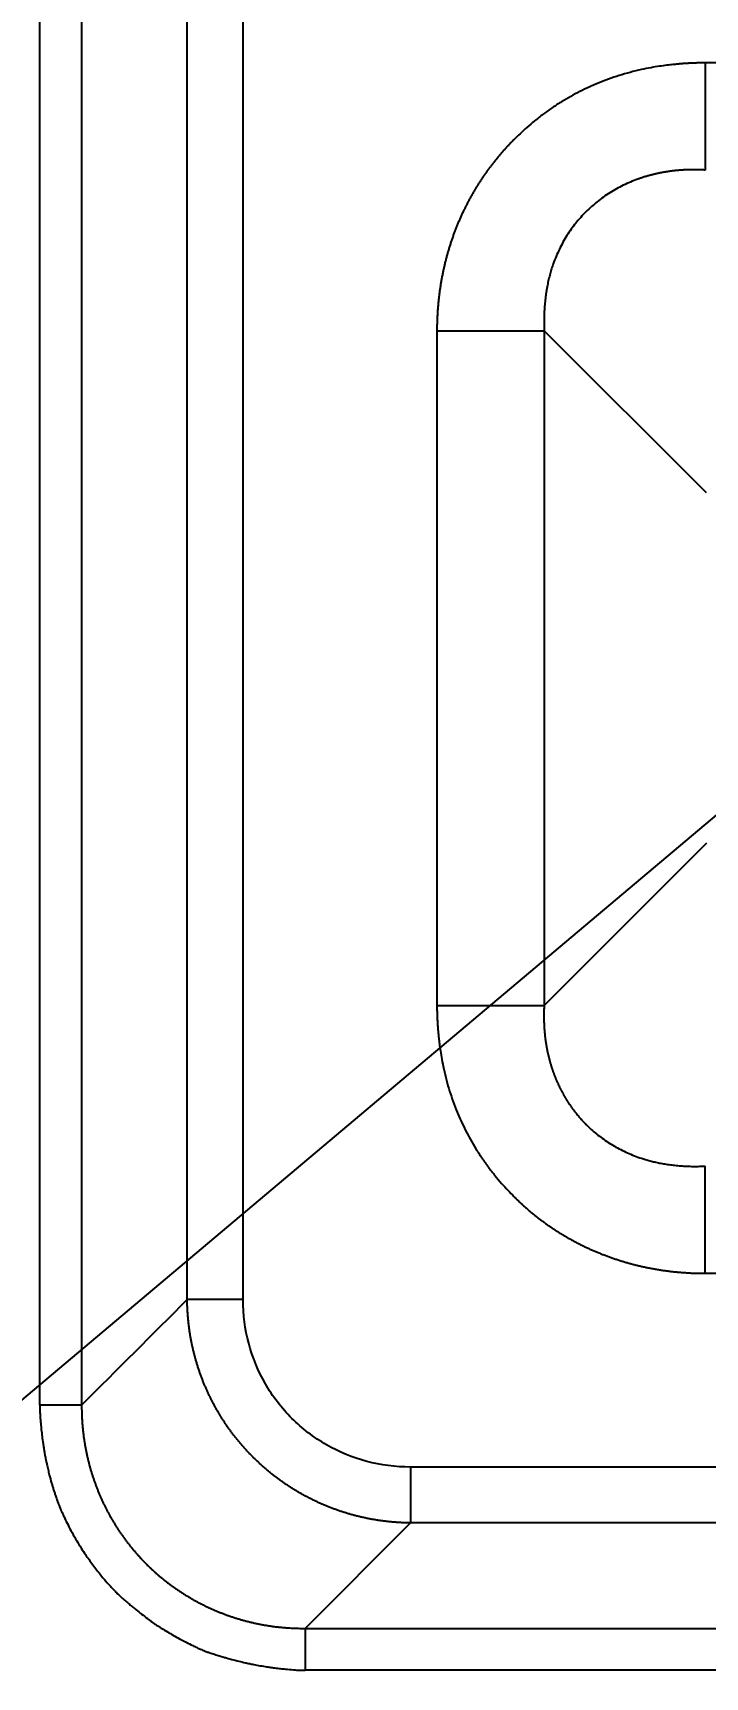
# Model space of a CAD drawing. Header units: millimetres. Extents: x -1286 to 291, y 5350 to 5880.
# Drawn here: x -1053.13 to -1041.22, y 5688.66 to 5717.81 of the extents above; entities that cross this region are included whole.
import ezdxf

# ---------------------------------------------------------------- set-up
doc = ezdxf.new("R2010")
doc.units = ezdxf.units.MM
doc.layers.add('dim', color=82, linetype='Continuous', lineweight=9)
doc.layers.add('粗实线层', color=7, linetype='Continuous', lineweight=35)
doc.dimstyles.new('ISO-25', dxfattribs={"dimscale": 1.5, "dimtxt": 2.5, "dimasz": 2.5, "dimexe": 1.25, "dimexo": 0.625, "dimtad": 1, "dimtxsty": 'Standard', "dimcen": 2.5, "dimadec": 0, "dimazin": 0, "dimtfac": 1, "dimtmove": 0, "dimatfit": 3, "dimfxl": 0, "dimarcsym": 0})

# ---------------------------------------------------------------- blocks, each defined once
blk = doc.blocks.new('*D39')
at = {"layer": 'Defpoints', "color": 0, "lineweight": 18, "transparency": 16777216}
for p in [(-981.514, 5754.075), (-1136.803, 5623.235)]:
    blk.add_point(p, dxfattribs=at)
at = {"layer": 'dim', "color": 0, "lineweight": -2, "transparency": 16777216}
for p, q in [((-931.597, 5796.133), (-979.219, 5756.008)), ((-1136.803, 5623.235), (-981.514, 5754.075)), ((-1139.097, 5621.302), (-1141.391, 5619.369))]:
    blk.add_line(p, q, dxfattribs=at)
at = {"layer": 'dim', "color": 0, "lineweight": 18, "transparency": 16777216}
for points in [[(-979.542, 5756.391), (-978.897, 5755.626), (-981.514, 5754.075)], [(-1139.419, 5621.684), (-1138.775, 5620.92), (-1136.803, 5623.235)]]:
    blk.add_solid(points, dxfattribs=at)
at = {"layer": 'dim', "color": 0, "lineweight": 18, "transparency": 16777216, "insert": (-942.427, 5790.849), "char_height": 3.75, "attachment_point": 5, "rotation": 40.1161}
blk.add_mtext('∅203,06', dxfattribs=at)

msp = doc.modelspace()

# ---------------------------------------------------------------- linework, layer by layer
at = {"layer": '粗实线层', "lineweight": 25}
for p, q in [((-1053.007, 5693.478), (-1053.007, 5774.88)), ((-1052.265, 5773.716), (-1052.265, 5693.478)), ((-1050.394, 5695.348), (-1050.394, 5771.794)), ((-1049.405, 5695.348), (-1049.405, 5771.278)), ((-1029.261, 5717.274), (-1041.218, 5717.274)), ((-1045.969, 5712.523), (-1045.969, 5700.565)), ((-1044.069, 5712.523), (-1044.069, 5700.565)), ((-1041.196, 5709.65), (-1044.069, 5712.523)), ((-1041.196, 5703.438), (-1044.069, 5700.565)), ((-1041.218, 5695.814), (-1029.261, 5695.814)), ((-970.506, 5692.379), (-1046.436, 5692.379)), ((-1046.436, 5691.389), (-1048.306, 5689.519)), ((-969.99, 5691.389), (-1046.436, 5691.389)), ((-1048.306, 5689.519), (-968.068, 5689.519)), ((-966.904, 5688.776), (-1048.306, 5688.776))]:
    msp.add_line(p, q, dxfattribs=at)
for radius in [87.342, 87.216, 86.564]:
    msp.add_circle((-1053.128, 5688.655), radius, dxfattribs=at)
for centre, radius, start, end in [((-1059.158, 5688.655), 102.402, 14.30847, 151.42209), ((-1059.158, 5688.655), 102.401, 14.30847, 151.42209), ((-1059.158, 5688.655), 102.032, 6.18953, 168.43129), ((-1059.158, 5688.655), 101.531, 6.18953, 168.40811), ((-1059.158, 5688.655), 100.442, 20.91041, 168.28064), ((-1059.158, 5688.655), 100.141, 20.91041, 168.28065), ((-1059.158, 5688.655), 100.022, 21.11656, 168.26666), ((-1059.158, 5688.655), 99.521, 21.13618, 168.17064), ((-1053.128, 5688.655), 86.224, 0.08059, 89.91941), ((-1053.128, 5688.655), 85.581, 0.90297, 89.09703), ((-1053.128, 5688.655), 83.696, 2.22396, 87.77604), ((-1053.128, 5688.655), 82.706, 2.58039, 87.41961)]:
    msp.add_arc(centre, radius, start, end, dxfattribs=at)
for points, knots in [([(-1041.218, 5717.274), (-1041.23, 5717.274), (-1041.255, 5717.274), (-1041.291, 5717.274), (-1041.327, 5717.273), (-1041.361, 5717.272), (-1041.395, 5717.271), (-1041.427, 5717.27), (-1041.459, 5717.268), (-1041.49, 5717.267), (-1041.52, 5717.265), (-1041.549, 5717.263), (-1041.578, 5717.262), (-1041.605, 5717.26), (-1041.631, 5717.258), (-1041.657, 5717.256), (-1041.682, 5717.253), (-1041.705, 5717.251), (-1041.728, 5717.249), (-1041.75, 5717.247), (-1041.771, 5717.245), (-1041.82, 5717.24), (-1041.905, 5717.23), (-1042.033, 5717.213), (-1042.183, 5717.188), (-1042.356, 5717.153), (-1042.545, 5717.107), (-1042.74, 5717.051), (-1042.929, 5716.987), (-1043.107, 5716.918), (-1043.276, 5716.844), (-1043.438, 5716.766), (-1043.601, 5716.68), (-1043.763, 5716.585), (-1043.927, 5716.48), (-1044.086, 5716.366), (-1044.237, 5716.248), (-1044.373, 5716.133), (-1044.495, 5716.021), (-1044.585, 5715.934), (-1044.649, 5715.869), (-1044.69, 5715.827), (-1044.73, 5715.784), (-1044.77, 5715.74), (-1044.81, 5715.695), (-1044.849, 5715.65), (-1044.888, 5715.604), (-1044.926, 5715.557), (-1044.964, 5715.51), (-1045.001, 5715.462), (-1045.038, 5715.413), (-1045.075, 5715.364), (-1045.11, 5715.314), (-1045.145, 5715.264), (-1045.18, 5715.212), (-1045.214, 5715.16), (-1045.247, 5715.108), (-1045.28, 5715.055), (-1045.312, 5715.001), (-1045.344, 5714.947), (-1045.375, 5714.892), (-1045.405, 5714.836), (-1045.434, 5714.78), (-1045.463, 5714.723), (-1045.491, 5714.666), (-1045.519, 5714.608), (-1045.545, 5714.55), (-1045.571, 5714.491), (-1045.597, 5714.431), (-1045.621, 5714.371), (-1045.645, 5714.311), (-1045.668, 5714.25), (-1045.69, 5714.188), (-1045.711, 5714.126), (-1045.732, 5714.064), (-1045.752, 5714.001), (-1045.771, 5713.938), (-1045.789, 5713.874), (-1045.806, 5713.81), (-1045.823, 5713.745), (-1045.838, 5713.68), (-1045.853, 5713.614), (-1045.867, 5713.549), (-1045.88, 5713.482), (-1045.892, 5713.416), (-1045.904, 5713.349), (-1045.914, 5713.281), (-1045.924, 5713.214), (-1045.932, 5713.146), (-1045.94, 5713.078), (-1045.947, 5713.009), (-1045.953, 5712.94), (-1045.958, 5712.871), (-1045.962, 5712.802), (-1045.965, 5712.733), (-1045.968, 5712.663), (-1045.969, 5712.593), (-1045.969, 5712.546), (-1045.969, 5712.523)], [0, 0, 0, 0, 0.004956, 0.009794, 0.014513, 0.019115, 0.023598, 0.027963, 0.032209, 0.036337, 0.040347, 0.044238, 0.04801, 0.051664, 0.055199, 0.058615, 0.061912, 0.06509, 0.06815, 0.071091, 0.073913, 0.076616, 0.090894, 0.108111, 0.128274, 0.151386, 0.178814, 0.205869, 0.232556, 0.258875, 0.282249, 0.306185, 0.330682, 0.35574, 0.381361, 0.408568, 0.434066, 0.45785, 0.47992, 0.500277, 0.508121, 0.515994, 0.523895, 0.531825, 0.539783, 0.54777, 0.555785, 0.563828, 0.5719, 0.579999, 0.588127, 0.596282, 0.604464, 0.612674, 0.620911, 0.629175, 0.637466, 0.645785, 0.65413, 0.662503, 0.670903, 0.67933, 0.687785, 0.696266, 0.704775, 0.71331, 0.721872, 0.730461, 0.739075, 0.747715, 0.756381, 0.765071, 0.773787, 0.782528, 0.791294, 0.800087, 0.808905, 0.81775, 0.82662, 0.835517, 0.844441, 0.85339, 0.862365, 0.871366, 0.880393, 0.889445, 0.898522, 0.907623, 0.916749, 0.9259, 0.935076, 0.944277, 0.953502, 0.962753, 0.972028, 0.981328, 0.990652, 1, 1, 1, 1]), ([(-1041.218, 5717.274), (-1041.218, 5717.17), (-1041.218, 5717.067), (-1041.218, 5716.862), (-1041.218, 5716.76), (-1041.218, 5716.563), (-1041.218, 5716.466), (-1041.218, 5716.281), (-1041.218, 5716.191), (-1041.218, 5716.022), (-1041.218, 5715.943), (-1041.218, 5715.794), (-1041.218, 5715.726), (-1041.218, 5715.602), (-1041.218, 5715.546), (-1041.218, 5715.449), (-1041.218, 5715.407), (-1041.218, 5715.374)], [0, 0, 0, 0, 0.125, 0.125, 0.25, 0.25, 0.375, 0.375, 0.5, 0.5, 0.625, 0.625, 0.75, 0.75, 0.875, 0.875, 1, 1, 1, 1]), ([(-1041.218, 5715.374), (-1041.228, 5715.374), (-1041.247, 5715.375), (-1041.275, 5715.377), (-1041.303, 5715.378), (-1041.332, 5715.379), (-1041.36, 5715.379), (-1041.388, 5715.38), (-1041.416, 5715.38), (-1041.444, 5715.38), (-1041.471, 5715.379), (-1041.499, 5715.379), (-1041.527, 5715.378), (-1041.554, 5715.377), (-1041.581, 5715.376), (-1041.609, 5715.374), (-1041.636, 5715.372), (-1041.663, 5715.37), (-1041.689, 5715.368), (-1041.716, 5715.366), (-1041.743, 5715.363), (-1041.769, 5715.36), (-1041.796, 5715.357), (-1041.822, 5715.354), (-1041.848, 5715.35), (-1041.874, 5715.346), (-1041.9, 5715.343), (-1041.926, 5715.338), (-1041.951, 5715.334), (-1041.977, 5715.329), (-1042.002, 5715.325), (-1042.027, 5715.32), (-1042.052, 5715.314), (-1042.077, 5715.309), (-1042.102, 5715.303), (-1042.126, 5715.297), (-1042.151, 5715.291), (-1042.175, 5715.285), (-1042.199, 5715.279), (-1042.223, 5715.272), (-1042.247, 5715.265), (-1042.271, 5715.258), (-1042.295, 5715.251), (-1042.318, 5715.244), (-1042.342, 5715.236), (-1042.365, 5715.228), (-1042.388, 5715.221), (-1042.49, 5715.184), (-1042.668, 5715.109), (-1042.909, 5714.975), (-1043.131, 5714.817), (-1043.299, 5714.667), (-1043.423, 5714.536), (-1043.51, 5714.433), (-1043.592, 5714.325), (-1043.668, 5714.211), (-1043.738, 5714.093), (-1043.802, 5713.969), (-1043.859, 5713.842), (-1043.898, 5713.741), (-1043.924, 5713.668), (-1043.938, 5713.624), (-1043.952, 5713.579), (-1043.965, 5713.532), (-1043.978, 5713.483), (-1043.99, 5713.432), (-1044.002, 5713.38), (-1044.013, 5713.325), (-1044.023, 5713.27), (-1044.033, 5713.212), (-1044.041, 5713.154), (-1044.048, 5713.097), (-1044.054, 5713.04), (-1044.06, 5712.983), (-1044.064, 5712.926), (-1044.067, 5712.869), (-1044.07, 5712.811), (-1044.072, 5712.754), (-1044.072, 5712.696), (-1044.072, 5712.639), (-1044.071, 5712.581), (-1044.07, 5712.542), (-1044.069, 5712.523)], [0, 0, 0, 0, 0.00626, 0.012495, 0.018706, 0.024892, 0.031053, 0.037189, 0.043301, 0.049389, 0.055453, 0.061492, 0.067507, 0.073499, 0.079467, 0.085411, 0.091332, 0.097229, 0.103103, 0.108953, 0.114781, 0.120586, 0.126368, 0.132127, 0.137864, 0.143578, 0.14927, 0.15494, 0.160587, 0.166213, 0.171817, 0.1774, 0.182961, 0.188501, 0.194019, 0.199516, 0.204993, 0.210449, 0.215884, 0.221299, 0.226693, 0.232067, 0.237422, 0.242756, 0.248071, 0.253366, 0.258642, 0.263899, 0.32425, 0.383567, 0.44213, 0.500231, 0.529241, 0.558364, 0.587637, 0.617098, 0.646783, 0.676729, 0.70697, 0.737541, 0.747176, 0.75715, 0.767464, 0.77812, 0.789122, 0.80047, 0.812166, 0.824212, 0.836609, 0.849359, 0.862462, 0.874881, 0.887316, 0.899768, 0.912237, 0.924722, 0.937225, 0.949746, 0.962283, 0.974838, 0.98741, 1, 1, 1, 1]), ([(-1045.969, 5700.565), (-1045.969, 5700.553), (-1045.969, 5700.529), (-1045.969, 5700.492), (-1045.968, 5700.457), (-1045.967, 5700.422), (-1045.966, 5700.389), (-1045.965, 5700.356), (-1045.964, 5700.324), (-1045.962, 5700.293), (-1045.96, 5700.263), (-1045.959, 5700.234), (-1045.957, 5700.206), (-1045.955, 5700.179), (-1045.953, 5700.152), (-1045.951, 5700.127), (-1045.949, 5700.102), (-1045.946, 5700.078), (-1045.944, 5700.055), (-1045.942, 5700.033), (-1045.94, 5700.012), (-1045.935, 5699.963), (-1045.925, 5699.878), (-1045.908, 5699.75), (-1045.883, 5699.601), (-1045.848, 5699.427), (-1045.802, 5699.239), (-1045.746, 5699.044), (-1045.682, 5698.854), (-1045.613, 5698.676), (-1045.539, 5698.507), (-1045.461, 5698.345), (-1045.375, 5698.183), (-1045.28, 5698.021), (-1045.175, 5697.857), (-1045.061, 5697.697), (-1044.943, 5697.547), (-1044.828, 5697.411), (-1044.716, 5697.288), (-1044.629, 5697.198), (-1044.564, 5697.135), (-1044.522, 5697.094), (-1044.479, 5697.053), (-1044.435, 5697.013), (-1044.39, 5696.973), (-1044.345, 5696.934), (-1044.299, 5696.895), (-1044.252, 5696.857), (-1044.205, 5696.819), (-1044.157, 5696.782), (-1044.108, 5696.745), (-1044.059, 5696.709), (-1044.009, 5696.673), (-1043.959, 5696.638), (-1043.907, 5696.604), (-1043.856, 5696.57), (-1043.803, 5696.536), (-1043.75, 5696.503), (-1043.696, 5696.471), (-1043.642, 5696.44), (-1043.587, 5696.409), (-1043.531, 5696.379), (-1043.475, 5696.349), (-1043.419, 5696.32), (-1043.361, 5696.292), (-1043.303, 5696.265), (-1043.245, 5696.238), (-1043.186, 5696.212), (-1043.127, 5696.187), (-1043.067, 5696.162), (-1043.006, 5696.139), (-1042.945, 5696.116), (-1042.884, 5696.093), (-1042.822, 5696.072), (-1042.759, 5696.052), (-1042.696, 5696.032), (-1042.633, 5696.013), (-1042.569, 5695.995), (-1042.505, 5695.977), (-1042.44, 5695.961), (-1042.375, 5695.945), (-1042.309, 5695.93), (-1042.244, 5695.916), (-1042.177, 5695.903), (-1042.111, 5695.891), (-1042.044, 5695.88), (-1041.977, 5695.869), (-1041.909, 5695.86), (-1041.841, 5695.851), (-1041.773, 5695.843), (-1041.704, 5695.837), (-1041.636, 5695.831), (-1041.567, 5695.826), (-1041.497, 5695.821), (-1041.428, 5695.818), (-1041.358, 5695.816), (-1041.288, 5695.814), (-1041.241, 5695.814), (-1041.218, 5695.814)], [0, 0, 0, 0, 0.004956, 0.009794, 0.014513, 0.019115, 0.023598, 0.027963, 0.032209, 0.036337, 0.040347, 0.044238, 0.04801, 0.051664, 0.055199, 0.058615, 0.061912, 0.06509, 0.06815, 0.071091, 0.073913, 0.076616, 0.090894, 0.108111, 0.128274, 0.151386, 0.178814, 0.205869, 0.232556, 0.258875, 0.282249, 0.306185, 0.330682, 0.35574, 0.381361, 0.408568, 0.434066, 0.45785, 0.47992, 0.500277, 0.508121, 0.515994, 0.523895, 0.531825, 0.539783, 0.54777, 0.555785, 0.563828, 0.5719, 0.579999, 0.588127, 0.596282, 0.604464, 0.612674, 0.620911, 0.629175, 0.637466, 0.645785, 0.65413, 0.662503, 0.670903, 0.67933, 0.687785, 0.696266, 0.704775, 0.71331, 0.721872, 0.730461, 0.739075, 0.747715, 0.756381, 0.765071, 0.773787, 0.782528, 0.791294, 0.800087, 0.808905, 0.81775, 0.82662, 0.835517, 0.844441, 0.85339, 0.862365, 0.871366, 0.880393, 0.889445, 0.898522, 0.907623, 0.916749, 0.9259, 0.935076, 0.944277, 0.953502, 0.962753, 0.972028, 0.981328, 0.990652, 1, 1, 1, 1]), ([(-1045.969, 5700.565), (-1045.865, 5700.565), (-1045.762, 5700.565), (-1045.557, 5700.565), (-1045.455, 5700.565), (-1045.258, 5700.565), (-1045.161, 5700.565), (-1044.976, 5700.565), (-1044.887, 5700.565), (-1044.718, 5700.565), (-1044.638, 5700.565), (-1044.489, 5700.565), (-1044.421, 5700.565), (-1044.297, 5700.565), (-1044.241, 5700.565), (-1044.144, 5700.565), (-1044.103, 5700.565), (-1044.069, 5700.565)], [0, 0, 0, 0, 0.125, 0.125, 0.25, 0.25, 0.375, 0.375, 0.5, 0.5, 0.625, 0.625, 0.75, 0.75, 0.875, 0.875, 1, 1, 1, 1]), ([(-1044.069, 5700.565), (-1044.069, 5700.556), (-1044.07, 5700.539), (-1044.072, 5700.512), (-1044.073, 5700.485), (-1044.074, 5700.458), (-1044.074, 5700.431), (-1044.075, 5700.405), (-1044.075, 5700.378), (-1044.075, 5700.352), (-1044.074, 5700.325), (-1044.074, 5700.299), (-1044.073, 5700.273), (-1044.072, 5700.246), (-1044.071, 5700.22), (-1044.07, 5700.194), (-1044.068, 5700.168), (-1044.067, 5700.143), (-1044.065, 5700.117), (-1044.063, 5700.091), (-1044.06, 5700.066), (-1044.058, 5700.04), (-1044.055, 5700.015), (-1044.052, 5699.989), (-1044.049, 5699.964), (-1044.045, 5699.939), (-1044.042, 5699.914), (-1044.038, 5699.889), (-1044.034, 5699.864), (-1044.03, 5699.84), (-1044.025, 5699.815), (-1044.021, 5699.791), (-1044.016, 5699.766), (-1044.011, 5699.742), (-1044.006, 5699.718), (-1044, 5699.694), (-1043.995, 5699.67), (-1043.989, 5699.646), (-1043.983, 5699.622), (-1043.977, 5699.598), (-1043.97, 5699.575), (-1043.964, 5699.551), (-1043.957, 5699.528), (-1043.95, 5699.505), (-1043.943, 5699.482), (-1043.936, 5699.459), (-1043.928, 5699.436), (-1043.921, 5699.413), (-1043.913, 5699.391), (-1043.905, 5699.368), (-1043.896, 5699.346), (-1043.888, 5699.324), (-1043.879, 5699.302), (-1043.871, 5699.28), (-1043.862, 5699.258), (-1043.853, 5699.236), (-1043.843, 5699.215), (-1043.834, 5699.193), (-1043.824, 5699.172), (-1043.815, 5699.151), (-1043.805, 5699.13), (-1043.795, 5699.109), (-1043.784, 5699.088), (-1043.774, 5699.067), (-1043.763, 5699.047), (-1043.752, 5699.026), (-1043.741, 5699.006), (-1043.73, 5698.986), (-1043.719, 5698.966), (-1043.708, 5698.946), (-1043.696, 5698.927), (-1043.684, 5698.907), (-1043.672, 5698.888), (-1043.66, 5698.869), (-1043.648, 5698.85), (-1043.636, 5698.831), (-1043.623, 5698.812), (-1043.61, 5698.793), (-1043.598, 5698.775), (-1043.585, 5698.756), (-1043.571, 5698.738), (-1043.558, 5698.72), (-1043.545, 5698.702), (-1043.531, 5698.684), (-1043.517, 5698.667), (-1043.504, 5698.649), (-1043.49, 5698.632), (-1043.475, 5698.615), (-1043.461, 5698.598), (-1043.447, 5698.581), (-1043.432, 5698.564), (-1043.418, 5698.548), (-1043.403, 5698.532), (-1043.388, 5698.515), (-1043.373, 5698.499), (-1043.357, 5698.483), (-1043.342, 5698.468), (-1043.302, 5698.428), (-1043.236, 5698.365), (-1043.141, 5698.284), (-1043.04, 5698.207), (-1042.935, 5698.135), (-1042.825, 5698.067), (-1042.711, 5698.005), (-1042.593, 5697.949), (-1042.471, 5697.898), (-1042.376, 5697.863), (-1042.309, 5697.842), (-1042.271, 5697.83), (-1042.233, 5697.819), (-1042.193, 5697.808), (-1042.152, 5697.798), (-1042.11, 5697.788), (-1042.067, 5697.778), (-1042.023, 5697.769), (-1041.977, 5697.76), (-1041.93, 5697.752), (-1041.883, 5697.745), (-1041.833, 5697.738), (-1041.783, 5697.732), (-1041.732, 5697.726), (-1041.679, 5697.721), (-1041.625, 5697.717), (-1041.571, 5697.714), (-1041.514, 5697.712), (-1041.457, 5697.71), (-1041.399, 5697.71), (-1041.34, 5697.71), (-1041.279, 5697.712), (-1041.238, 5697.714), (-1041.218, 5697.715)], [0, 0, 0, 0, 0.005911, 0.011803, 0.017677, 0.023533, 0.029371, 0.035192, 0.040994, 0.046778, 0.052545, 0.058295, 0.064027, 0.069741, 0.075439, 0.081119, 0.086782, 0.092429, 0.098058, 0.103671, 0.109267, 0.114847, 0.120411, 0.125958, 0.131489, 0.137004, 0.142504, 0.147987, 0.153455, 0.158907, 0.164344, 0.169765, 0.175172, 0.180563, 0.185939, 0.191301, 0.196648, 0.20198, 0.207298, 0.212602, 0.217891, 0.223167, 0.228428, 0.233676, 0.23891, 0.244131, 0.249338, 0.254532, 0.259713, 0.264881, 0.270036, 0.275178, 0.280308, 0.285426, 0.290532, 0.295625, 0.300706, 0.305776, 0.310834, 0.31588, 0.320915, 0.325939, 0.330952, 0.335954, 0.340946, 0.345927, 0.350897, 0.355857, 0.360807, 0.365747, 0.370677, 0.375598, 0.380509, 0.385411, 0.390304, 0.395188, 0.400063, 0.40493, 0.409788, 0.414638, 0.41948, 0.424313, 0.42914, 0.433958, 0.438769, 0.443573, 0.44837, 0.453159, 0.457943, 0.462719, 0.467489, 0.472253, 0.477012, 0.481764, 0.48651, 0.491252, 0.495988, 0.500718, 0.52767, 0.554773, 0.582059, 0.609558, 0.6373, 0.665313, 0.693625, 0.722263, 0.751253, 0.759498, 0.76797, 0.776671, 0.785601, 0.794763, 0.804156, 0.813782, 0.823642, 0.833736, 0.844065, 0.85463, 0.865431, 0.87647, 0.887746, 0.89926, 0.911013, 0.923005, 0.935236, 0.947707, 0.960419, 0.973372, 0.986565, 1, 1, 1, 1]), ([(-1046.436, 5691.389), (-1046.446, 5691.389), (-1046.467, 5691.389), (-1046.498, 5691.39), (-1046.529, 5691.391), (-1046.56, 5691.392), (-1046.591, 5691.393), (-1046.623, 5691.395), (-1046.654, 5691.396), (-1046.685, 5691.399), (-1046.716, 5691.401), (-1046.747, 5691.403), (-1046.778, 5691.406), (-1046.809, 5691.409), (-1046.84, 5691.412), (-1046.871, 5691.416), (-1046.902, 5691.42), (-1046.933, 5691.424), (-1046.963, 5691.428), (-1046.994, 5691.432), (-1047.025, 5691.437), (-1047.056, 5691.442), (-1047.086, 5691.447), (-1047.117, 5691.452), (-1047.147, 5691.458), (-1047.178, 5691.464), (-1047.209, 5691.47), (-1047.239, 5691.476), (-1047.269, 5691.483), (-1047.3, 5691.49), (-1047.33, 5691.497), (-1047.36, 5691.504), (-1047.39, 5691.511), (-1047.42, 5691.519), (-1047.45, 5691.527), (-1047.48, 5691.535), (-1047.51, 5691.544), (-1047.54, 5691.552), (-1047.57, 5691.561), (-1047.599, 5691.571), (-1047.629, 5691.58), (-1047.659, 5691.589), (-1047.688, 5691.599), (-1047.717, 5691.609), (-1047.747, 5691.62), (-1047.776, 5691.63), (-1047.805, 5691.641), (-1047.834, 5691.652), (-1047.863, 5691.663), (-1047.892, 5691.674), (-1047.921, 5691.686), (-1047.949, 5691.698), (-1047.978, 5691.71), (-1048.006, 5691.722), (-1048.035, 5691.735), (-1048.063, 5691.747), (-1048.091, 5691.76), (-1048.119, 5691.774), (-1048.147, 5691.787), (-1048.175, 5691.801), (-1048.203, 5691.814), (-1048.23, 5691.828), (-1048.258, 5691.843), (-1048.285, 5691.857), (-1048.313, 5691.872), (-1048.34, 5691.887), (-1048.367, 5691.902), (-1048.394, 5691.917), (-1048.421, 5691.933), (-1048.447, 5691.948), (-1048.474, 5691.964), (-1048.5, 5691.98), (-1048.527, 5691.997), (-1048.553, 5692.013), (-1048.579, 5692.03), (-1048.605, 5692.047), (-1048.631, 5692.064), (-1048.656, 5692.082), (-1048.682, 5692.099), (-1048.707, 5692.117), (-1048.732, 5692.135), (-1048.758, 5692.153), (-1048.783, 5692.171), (-1048.807, 5692.19), (-1048.832, 5692.208), (-1048.857, 5692.227), (-1048.881, 5692.246), (-1048.905, 5692.266), (-1048.929, 5692.285), (-1048.953, 5692.305), (-1048.977, 5692.325), (-1049.001, 5692.345), (-1049.024, 5692.365), (-1049.047, 5692.385), (-1049.07, 5692.406), (-1049.093, 5692.427), (-1049.116, 5692.448), (-1049.139, 5692.469), (-1049.161, 5692.49), (-1049.184, 5692.512), (-1049.206, 5692.533), (-1049.228, 5692.555), (-1049.25, 5692.577), (-1049.271, 5692.599), (-1049.293, 5692.621), (-1049.314, 5692.644), (-1049.335, 5692.667), (-1049.356, 5692.689), (-1049.377, 5692.712), (-1049.398, 5692.736), (-1049.418, 5692.759), (-1049.438, 5692.782), (-1049.458, 5692.806), (-1049.478, 5692.83), (-1049.498, 5692.854), (-1049.517, 5692.878), (-1049.536, 5692.902), (-1049.556, 5692.926), (-1049.575, 5692.951), (-1049.593, 5692.975), (-1049.612, 5693), (-1049.63, 5693.025), (-1049.648, 5693.05), (-1049.666, 5693.076), (-1049.684, 5693.101), (-1049.702, 5693.126), (-1049.719, 5693.152), (-1049.736, 5693.178), (-1049.753, 5693.204), (-1049.77, 5693.23), (-1049.786, 5693.256), (-1049.803, 5693.282), (-1049.819, 5693.309), (-1049.835, 5693.336), (-1049.85, 5693.362), (-1049.866, 5693.389), (-1049.881, 5693.416), (-1049.896, 5693.443), (-1049.911, 5693.47), (-1049.926, 5693.498), (-1049.94, 5693.525), (-1049.955, 5693.552), (-1049.969, 5693.58), (-1049.983, 5693.608), (-1049.996, 5693.636), (-1050.01, 5693.664), (-1050.023, 5693.692), (-1050.036, 5693.72), (-1050.048, 5693.748), (-1050.061, 5693.777), (-1050.073, 5693.805), (-1050.085, 5693.834), (-1050.097, 5693.862), (-1050.109, 5693.891), (-1050.12, 5693.92), (-1050.131, 5693.949), (-1050.142, 5693.978), (-1050.153, 5694.007), (-1050.164, 5694.036), (-1050.174, 5694.066), (-1050.184, 5694.095), (-1050.194, 5694.124), (-1050.203, 5694.154), (-1050.213, 5694.184), (-1050.222, 5694.213), (-1050.231, 5694.243), (-1050.24, 5694.273), (-1050.248, 5694.303), (-1050.256, 5694.333), (-1050.264, 5694.363), (-1050.272, 5694.393), (-1050.279, 5694.423), (-1050.287, 5694.453), (-1050.294, 5694.483), (-1050.301, 5694.514), (-1050.307, 5694.544), (-1050.314, 5694.575), (-1050.32, 5694.605), (-1050.325, 5694.636), (-1050.331, 5694.666), (-1050.337, 5694.697), (-1050.342, 5694.728), (-1050.347, 5694.758), (-1050.351, 5694.789), (-1050.356, 5694.82), (-1050.36, 5694.851), (-1050.364, 5694.882), (-1050.368, 5694.913), (-1050.371, 5694.943), (-1050.374, 5694.974), (-1050.377, 5695.005), (-1050.38, 5695.037), (-1050.383, 5695.068), (-1050.385, 5695.099), (-1050.387, 5695.13), (-1050.389, 5695.161), (-1050.39, 5695.192), (-1050.392, 5695.223), (-1050.393, 5695.254), (-1050.394, 5695.286), (-1050.394, 5695.317), (-1050.394, 5695.338), (-1050.394, 5695.348)], [0, 0, 0, 0, 0.005026, 0.010052, 0.015076, 0.0201, 0.025123, 0.030146, 0.035167, 0.040188, 0.045208, 0.050227, 0.055246, 0.060263, 0.06528, 0.070297, 0.075312, 0.080327, 0.085341, 0.090355, 0.095368, 0.10038, 0.105391, 0.110402, 0.115413, 0.120422, 0.125431, 0.130439, 0.135447, 0.140454, 0.145461, 0.150467, 0.155472, 0.160477, 0.165481, 0.170485, 0.175488, 0.180491, 0.185493, 0.190494, 0.195496, 0.200496, 0.205496, 0.210496, 0.215495, 0.220494, 0.225492, 0.230489, 0.235487, 0.240484, 0.24548, 0.250476, 0.255472, 0.260467, 0.265462, 0.270456, 0.27545, 0.280444, 0.285437, 0.29043, 0.295423, 0.300415, 0.305407, 0.310399, 0.31539, 0.320381, 0.325372, 0.330363, 0.335353, 0.340343, 0.345333, 0.350322, 0.355311, 0.3603, 0.365289, 0.370278, 0.375266, 0.380254, 0.385242, 0.39023, 0.395217, 0.400205, 0.405192, 0.410179, 0.415166, 0.420153, 0.42514, 0.430126, 0.435113, 0.440099, 0.445086, 0.450072, 0.455058, 0.460044, 0.46503, 0.470016, 0.475002, 0.479988, 0.484974, 0.48996, 0.494946, 0.499932, 0.504918, 0.509904, 0.51489, 0.519876, 0.524862, 0.529848, 0.534834, 0.539821, 0.544807, 0.549794, 0.55478, 0.559767, 0.564754, 0.56974, 0.574727, 0.579715, 0.584702, 0.589689, 0.594677, 0.599665, 0.604653, 0.609641, 0.614629, 0.619618, 0.624607, 0.629596, 0.634585, 0.639575, 0.644564, 0.649554, 0.654545, 0.659535, 0.664526, 0.669517, 0.674509, 0.6795, 0.684492, 0.689485, 0.694478, 0.699471, 0.704464, 0.709458, 0.714452, 0.719447, 0.724441, 0.729437, 0.734432, 0.739429, 0.744425, 0.749422, 0.754419, 0.759417, 0.764416, 0.769414, 0.774414, 0.779413, 0.784414, 0.789414, 0.794415, 0.799417, 0.804419, 0.809422, 0.814425, 0.819429, 0.824434, 0.829438, 0.834444, 0.83945, 0.844457, 0.849464, 0.854472, 0.85948, 0.864489, 0.869499, 0.87451, 0.879521, 0.884532, 0.889545, 0.894558, 0.899571, 0.904586, 0.909601, 0.914616, 0.919633, 0.92465, 0.929668, 0.934687, 0.939706, 0.944726, 0.949747, 0.954769, 0.959791, 0.964815, 0.969839, 0.974863, 0.979889, 0.984916, 0.989943, 0.994971, 1, 1, 1, 1]), ([(-1053.007, 5693.478), (-1053.007, 5693.472), (-1053.007, 5693.46), (-1053.007, 5693.439), (-1053.006, 5693.415), (-1053.005, 5693.387), (-1053.004, 5693.355), (-1053.002, 5693.32), (-1052.998, 5693.251), (-1052.991, 5693.158), (-1052.979, 5693.039), (-1052.966, 5692.921), (-1052.951, 5692.813), (-1052.937, 5692.72), (-1052.925, 5692.643), (-1052.912, 5692.573), (-1052.9, 5692.511), (-1052.89, 5692.464), (-1052.88, 5692.423), (-1052.871, 5692.382), (-1052.857, 5692.321), (-1052.833, 5692.224), (-1052.807, 5692.124), (-1052.78, 5692.035), (-1052.762, 5691.975), (-1052.742, 5691.916), (-1052.725, 5691.867), (-1052.706, 5691.811), (-1052.686, 5691.757), (-1052.665, 5691.701), (-1052.649, 5691.662), (-1052.633, 5691.622), (-1052.609, 5691.567), (-1052.571, 5691.485), (-1052.519, 5691.377), (-1052.452, 5691.248), (-1052.375, 5691.111), (-1052.294, 5690.977), (-1052.199, 5690.831), (-1052.083, 5690.664), (-1051.956, 5690.499), (-1051.844, 5690.366), (-1051.762, 5690.274), (-1051.7, 5690.208), (-1051.661, 5690.168), (-1051.632, 5690.139), (-1051.6, 5690.107), (-1051.55, 5690.061), (-1051.487, 5690.005), (-1051.421, 5689.948), (-1051.358, 5689.896), (-1051.286, 5689.838), (-1051.201, 5689.771), (-1051.119, 5689.708), (-1051.053, 5689.66), (-1051.007, 5689.627), (-1050.96, 5689.594), (-1050.923, 5689.569), (-1050.892, 5689.549), (-1050.861, 5689.529), (-1050.803, 5689.492), (-1050.718, 5689.441), (-1050.613, 5689.381), (-1050.51, 5689.324), (-1050.405, 5689.269), (-1050.31, 5689.22), (-1050.226, 5689.18), (-1050.167, 5689.154), (-1050.12, 5689.133), (-1050.072, 5689.115), (-1050.01, 5689.092), (-1049.931, 5689.066), (-1049.847, 5689.039), (-1049.769, 5689.016), (-1049.679, 5688.99), (-1049.574, 5688.961), (-1049.464, 5688.934), (-1049.37, 5688.911), (-1049.292, 5688.894), (-1049.203, 5688.876), (-1049.101, 5688.857), (-1049.015, 5688.843), (-1048.956, 5688.835), (-1048.922, 5688.83), (-1048.884, 5688.825), (-1048.842, 5688.819), (-1048.795, 5688.813), (-1048.732, 5688.805), (-1048.637, 5688.795), (-1048.541, 5688.787), (-1048.459, 5688.781), (-1048.413, 5688.779), (-1048.372, 5688.777), (-1048.337, 5688.777), (-1048.315, 5688.777), (-1048.306, 5688.776)], [0, 0, 0, 0, 0.002263, 0.005038, 0.008326, 0.012126, 0.016438, 0.021262, 0.026598, 0.044487, 0.058817, 0.075394, 0.092671, 0.103163, 0.113662, 0.124168, 0.131902, 0.139624, 0.143562, 0.149144, 0.156372, 0.168978, 0.189984, 0.198384, 0.206785, 0.215185, 0.223585, 0.22812, 0.239316, 0.246989, 0.252188, 0.256371, 0.264554, 0.276737, 0.292919, 0.313099, 0.335894, 0.356987, 0.376378, 0.406693, 0.439618, 0.460871, 0.47758, 0.489743, 0.497358, 0.500423, 0.50646, 0.515661, 0.528022, 0.540395, 0.551436, 0.561148, 0.577799, 0.59541, 0.603163, 0.610915, 0.618665, 0.626414, 0.628934, 0.633841, 0.641134, 0.657036, 0.674148, 0.690331, 0.704742, 0.722173, 0.733863, 0.742619, 0.748439, 0.754573, 0.76353, 0.775306, 0.788153, 0.799258, 0.808624, 0.825962, 0.843751, 0.854526, 0.865286, 0.876033, 0.891659, 0.907295, 0.911316, 0.915936, 0.921154, 0.926973, 0.933392, 0.940412, 0.952614, 0.972324, 0.979444, 0.985772, 0.991308, 0.996051, 1, 1, 1, 1]), ([(-1052.265, 5693.478), (-1052.265, 5693.467), (-1052.265, 5693.447), (-1052.265, 5693.416), (-1052.264, 5693.385), (-1052.264, 5693.354), (-1052.263, 5693.324), (-1052.262, 5693.293), (-1052.26, 5693.262), (-1052.259, 5693.232), (-1052.257, 5693.201), (-1052.255, 5693.171), (-1052.253, 5693.14), (-1052.25, 5693.11), (-1052.247, 5693.08), (-1052.244, 5693.049), (-1052.241, 5693.019), (-1052.238, 5692.989), (-1052.234, 5692.959), (-1052.231, 5692.929), (-1052.227, 5692.899), (-1052.222, 5692.869), (-1052.218, 5692.839), (-1052.213, 5692.809), (-1052.208, 5692.78), (-1052.203, 5692.75), (-1052.198, 5692.72), (-1052.192, 5692.691), (-1052.186, 5692.661), (-1052.18, 5692.632), (-1052.174, 5692.603), (-1052.168, 5692.574), (-1052.161, 5692.545), (-1052.154, 5692.516), (-1052.147, 5692.487), (-1052.14, 5692.458), (-1052.132, 5692.429), (-1052.125, 5692.4), (-1052.117, 5692.372), (-1052.109, 5692.343), (-1052.101, 5692.315), (-1052.092, 5692.287), (-1052.083, 5692.258), (-1052.075, 5692.23), (-1052.065, 5692.202), (-1052.056, 5692.174), (-1052.047, 5692.146), (-1052.037, 5692.119), (-1052.027, 5692.091), (-1052.017, 5692.064), (-1052.007, 5692.036), (-1051.996, 5692.009), (-1051.986, 5691.982), (-1051.975, 5691.955), (-1051.964, 5691.928), (-1051.953, 5691.901), (-1051.941, 5691.874), (-1051.93, 5691.847), (-1051.918, 5691.821), (-1051.906, 5691.794), (-1051.894, 5691.768), (-1051.882, 5691.742), (-1051.869, 5691.716), (-1051.856, 5691.69), (-1051.844, 5691.664), (-1051.831, 5691.638), (-1051.817, 5691.613), (-1051.804, 5691.587), (-1051.79, 5691.562), (-1051.777, 5691.537), (-1051.763, 5691.512), (-1051.749, 5691.487), (-1051.735, 5691.462), (-1051.72, 5691.437), (-1051.706, 5691.413), (-1051.691, 5691.388), (-1051.676, 5691.364), (-1051.661, 5691.34), (-1051.646, 5691.316), (-1051.63, 5691.292), (-1051.615, 5691.268), (-1051.599, 5691.245), (-1051.583, 5691.221), (-1051.567, 5691.198), (-1051.551, 5691.175), (-1051.535, 5691.152), (-1051.518, 5691.129), (-1051.502, 5691.106), (-1051.485, 5691.083), (-1051.468, 5691.061), (-1051.451, 5691.038), (-1051.434, 5691.016), (-1051.417, 5690.994), (-1051.399, 5690.972), (-1051.381, 5690.951), (-1051.364, 5690.929), (-1051.346, 5690.908), (-1051.328, 5690.886), (-1051.31, 5690.865), (-1051.291, 5690.844), (-1051.273, 5690.823), (-1051.254, 5690.803), (-1051.236, 5690.782), (-1051.217, 5690.762), (-1051.198, 5690.741), (-1051.179, 5690.721), (-1051.159, 5690.701), (-1051.14, 5690.682), (-1051.114, 5690.655), (-1051.081, 5690.623), (-1051.041, 5690.584), (-1051, 5690.546), (-1050.958, 5690.508), (-1050.916, 5690.471), (-1050.873, 5690.435), (-1050.829, 5690.399), (-1050.785, 5690.364), (-1050.741, 5690.329), (-1050.695, 5690.295), (-1050.649, 5690.261), (-1050.603, 5690.228), (-1050.556, 5690.196), (-1050.508, 5690.164), (-1050.46, 5690.133), (-1050.411, 5690.102), (-1050.362, 5690.073), (-1050.312, 5690.044), (-1050.262, 5690.015), (-1050.211, 5689.987), (-1050.16, 5689.96), (-1050.108, 5689.934), (-1050.056, 5689.909), (-1050.003, 5689.884), (-1049.95, 5689.86), (-1049.896, 5689.836), (-1049.842, 5689.814), (-1049.787, 5689.792), (-1049.732, 5689.771), (-1049.676, 5689.75), (-1049.62, 5689.731), (-1049.564, 5689.712), (-1049.507, 5689.694), (-1049.45, 5689.677), (-1049.393, 5689.661), (-1049.335, 5689.646), (-1049.276, 5689.631), (-1049.218, 5689.617), (-1049.159, 5689.605), (-1049.1, 5689.593), (-1049.04, 5689.581), (-1048.98, 5689.571), (-1048.92, 5689.562), (-1048.86, 5689.553), (-1048.799, 5689.546), (-1048.738, 5689.539), (-1048.677, 5689.534), (-1048.615, 5689.529), (-1048.554, 5689.525), (-1048.492, 5689.522), (-1048.43, 5689.52), (-1048.368, 5689.519), (-1048.326, 5689.519), (-1048.306, 5689.519)], [0, 0, 0, 0, 0.004951, 0.009896, 0.014836, 0.01977, 0.024698, 0.02962, 0.034537, 0.039448, 0.044353, 0.049252, 0.054146, 0.059035, 0.063917, 0.068795, 0.073666, 0.078532, 0.083392, 0.088247, 0.093097, 0.097941, 0.102779, 0.107612, 0.112439, 0.117261, 0.122078, 0.126889, 0.131694, 0.136495, 0.141289, 0.146079, 0.150863, 0.155642, 0.160416, 0.165184, 0.169947, 0.174705, 0.179457, 0.184205, 0.188947, 0.193683, 0.198415, 0.203142, 0.207863, 0.212579, 0.21729, 0.221996, 0.226697, 0.231393, 0.236084, 0.240769, 0.24545, 0.250126, 0.254797, 0.259462, 0.264123, 0.268779, 0.27343, 0.278076, 0.282717, 0.287354, 0.291985, 0.296612, 0.301234, 0.305851, 0.310463, 0.31507, 0.319673, 0.324271, 0.328864, 0.333453, 0.338037, 0.342616, 0.347191, 0.351761, 0.356326, 0.360887, 0.365443, 0.369995, 0.374542, 0.379085, 0.383623, 0.388156, 0.392686, 0.39721, 0.401731, 0.406247, 0.410758, 0.415266, 0.419768, 0.424267, 0.428761, 0.433251, 0.437737, 0.442218, 0.446695, 0.451168, 0.455637, 0.460102, 0.464562, 0.469018, 0.473471, 0.477919, 0.482363, 0.486803, 0.491238, 0.49567, 0.500098, 0.509037, 0.517992, 0.526964, 0.535953, 0.544958, 0.553981, 0.56302, 0.572078, 0.581152, 0.590245, 0.599355, 0.608483, 0.617629, 0.626794, 0.635977, 0.645179, 0.654399, 0.663639, 0.672897, 0.682175, 0.691472, 0.700788, 0.710124, 0.71948, 0.728855, 0.738251, 0.747667, 0.757103, 0.76656, 0.776037, 0.785535, 0.795054, 0.804594, 0.814155, 0.823737, 0.833341, 0.842966, 0.852613, 0.862281, 0.871972, 0.881685, 0.891419, 0.901176, 0.910956, 0.920758, 0.930582, 0.94043, 0.9503, 0.960194, 0.97011, 0.98005, 0.990013, 1, 1, 1, 1]), ([(-1046.436, 5692.379), (-1046.436, 5692.32), (-1046.436, 5692.262), (-1046.436, 5692.147), (-1046.436, 5692.09), (-1046.436, 5691.98), (-1046.436, 5691.927), (-1046.436, 5691.826), (-1046.436, 5691.778), (-1046.436, 5691.688), (-1046.436, 5691.646), (-1046.436, 5691.571), (-1046.436, 5691.538), (-1046.436, 5691.479), (-1046.436, 5691.454), (-1046.436, 5691.414), (-1046.436, 5691.399), (-1046.436, 5691.389)], [0, 0, 0, 0, 0.125, 0.125, 0.25, 0.25, 0.375, 0.375, 0.5, 0.5, 0.625, 0.625, 0.75, 0.75, 0.875, 0.875, 1, 1, 1, 1]), ([(-1048.306, 5689.519), (-1048.306, 5689.511), (-1048.306, 5689.5), (-1048.306, 5689.47), (-1048.306, 5689.451), (-1048.306, 5689.407), (-1048.306, 5689.382), (-1048.306, 5689.326), (-1048.306, 5689.295), (-1048.306, 5689.227), (-1048.306, 5689.191), (-1048.306, 5689.115), (-1048.306, 5689.075), (-1048.306, 5688.993), (-1048.306, 5688.951), (-1048.306, 5688.864), (-1048.306, 5688.82), (-1048.306, 5688.776)], [0, 0, 0, 0, 0.125, 0.125, 0.25, 0.25, 0.375, 0.375, 0.5, 0.5, 0.625, 0.625, 0.75, 0.75, 0.875, 0.875, 1, 1, 1, 1])]:
    msp.add_open_spline(points, degree=3, knots=knots, dxfattribs=at)
for points, weights in [([(-1045.969, 5712.523), (-1045.081, 5712.523), (-1044.358, 5712.523), (-1044.069, 5712.523)], [1.10247137787, 0.965844680293, 0.965842874066, 1.10246595919]), ([(-1041.218, 5695.814), (-1041.218, 5696.702), (-1041.218, 5697.426), (-1041.218, 5697.715)], [1.10247137787, 0.965844680293, 0.965842874066, 1.10246595919]), ([(-1049.405, 5695.348), (-1049.915, 5695.348), (-1050.306, 5695.348), (-1050.394, 5695.348)], [1.13242273705, 0.955839184475, 0.955859089894, 1.13248245331]), ([(-1052.265, 5693.478), (-1052.331, 5693.478), (-1052.624, 5693.478), (-1053.007, 5693.478)], [1.13249491234, 0.955830628652, 0.95583502933, 1.13250811437])]:
    msp.add_rational_spline(points, weights, degree=3, dxfattribs=at)
for points in [[(-1050.394, 5695.348), (-1051.018, 5694.725), (-1051.641, 5694.101), (-1052.265, 5693.478)], [(-1046.436, 5692.379), (-1046.704, 5692.379), (-1047.22, 5692.447), (-1047.947, 5692.745), (-1048.564, 5693.219), (-1049.039, 5693.837), (-1049.337, 5694.566), (-1049.405, 5695.08), (-1049.405, 5695.348)]]:
    msp.add_open_spline(points, degree=3, dxfattribs=at)

# ---------------------------------------------------------------- dimensions: what is measured, and where the dimension line sits
at = {"layer": 'dim', "lineweight": 18}
dim = msp.add_diameter_dim_2p(p1=(-1136.803, 5623.235), p2=(-981.514, 5754.075), dimstyle='ISO-25', override={"dimasz": 2, "dimexe": 0.49975, "dimexo": 0.49975, "dimgap": 0.49975}, dxfattribs=at)
dim.commit()
dim.dimension.update_dxf_attribs({"geometry": '*D39', "text_midpoint": (-940.534, 5788.603), "dimtype": 163})

doc.saveas('drawing.dxf')
